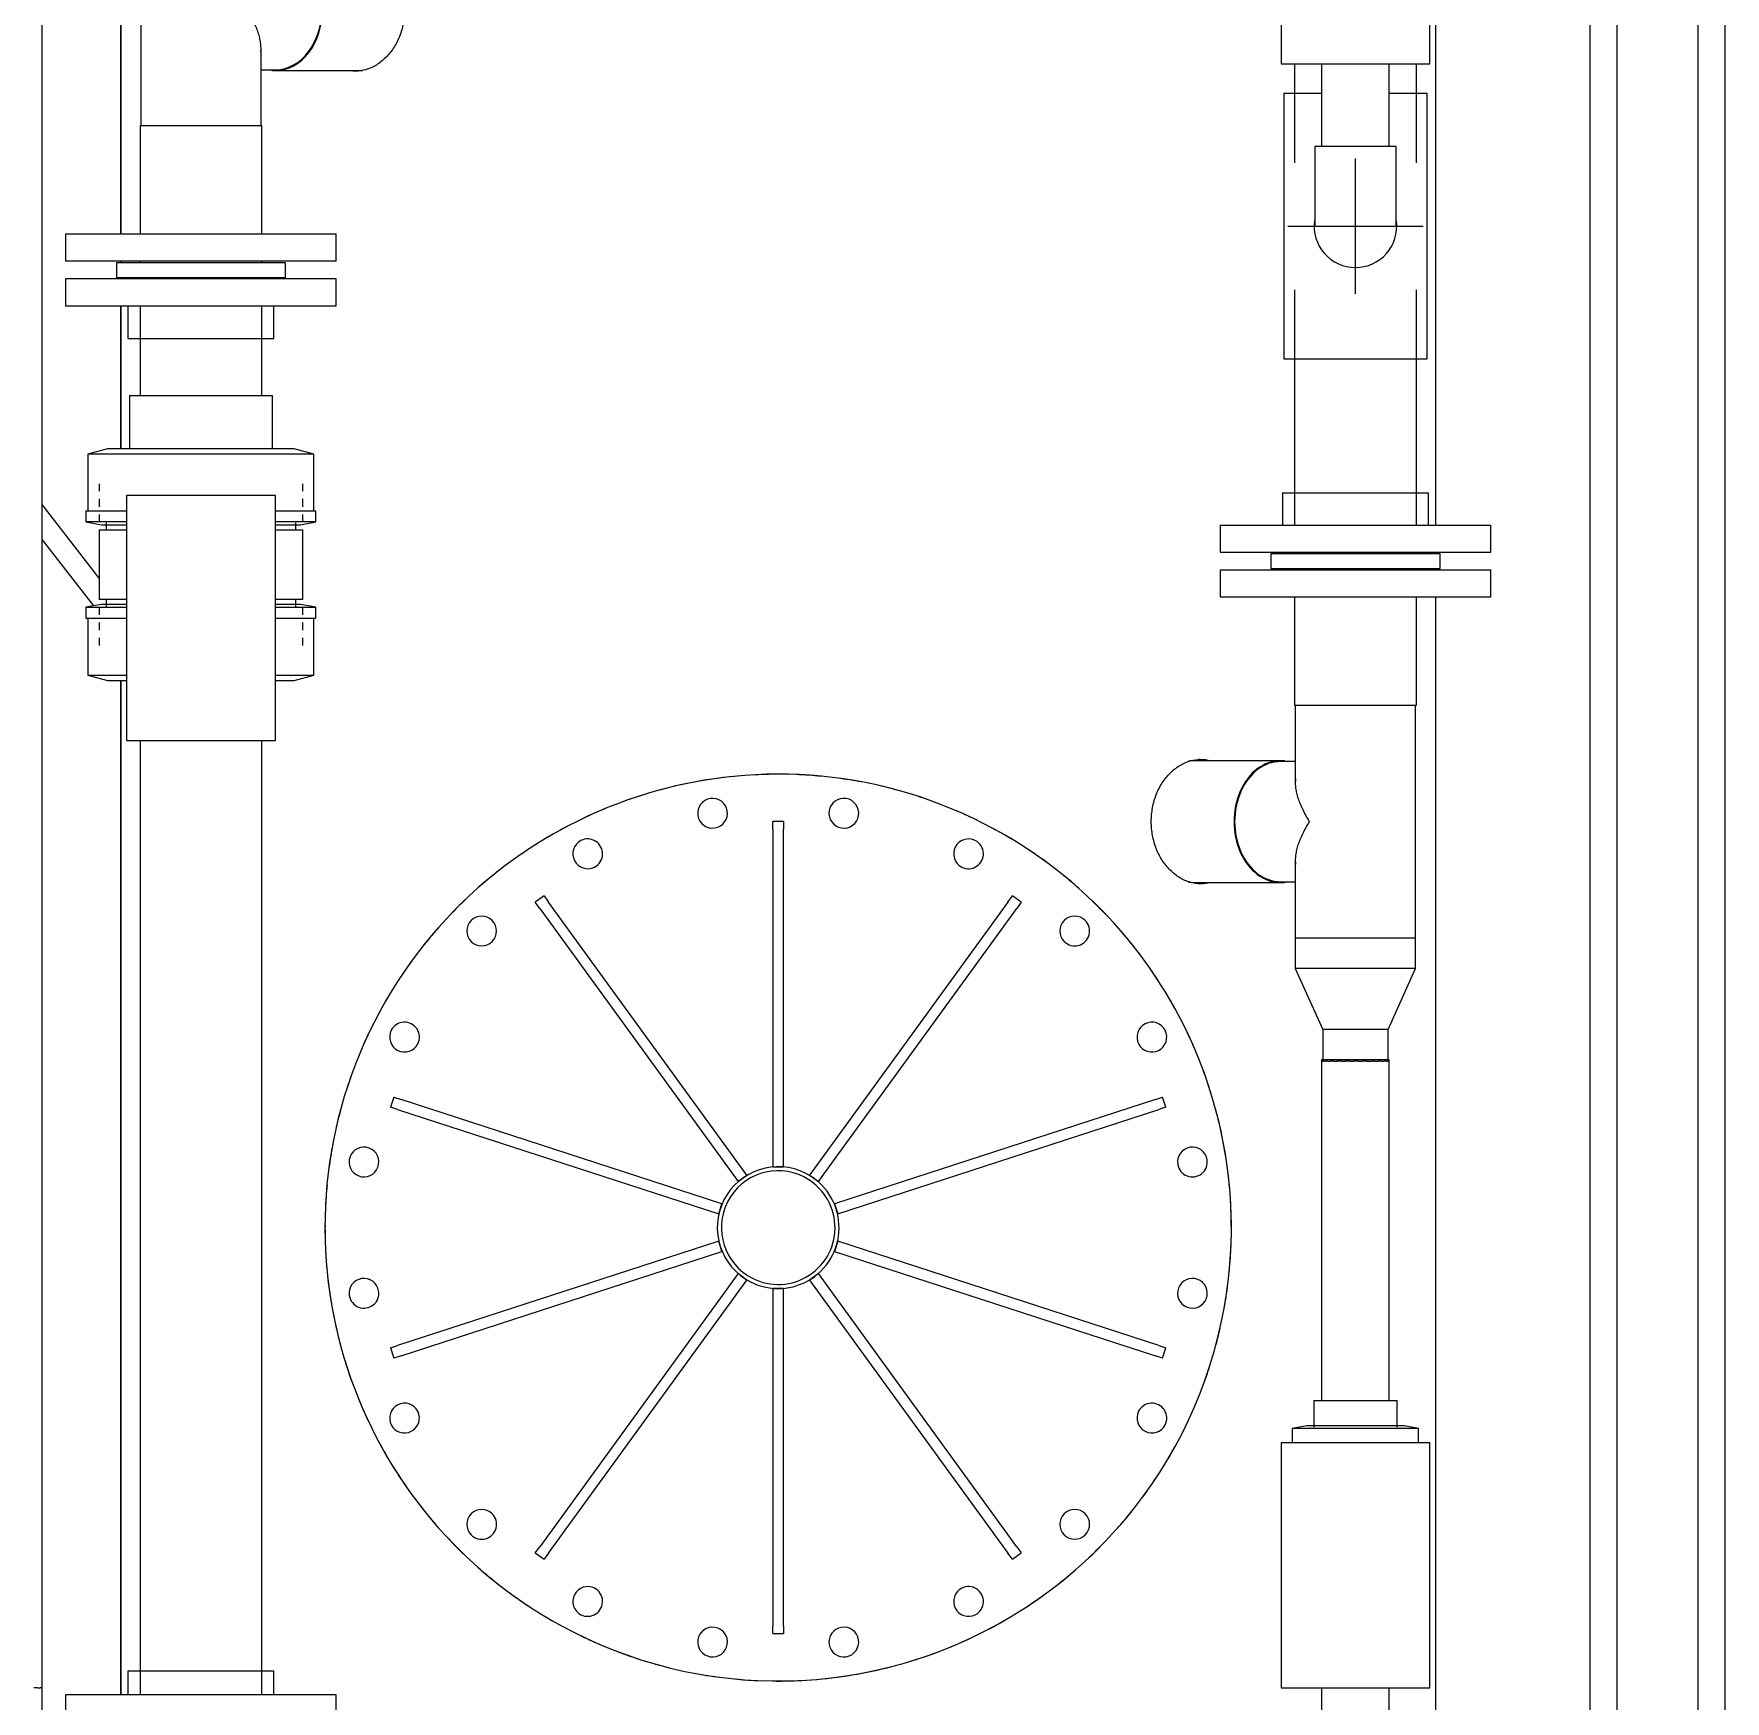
# Model space of a CAD drawing. Header units: millimetres. Extents: x -3824 to 3958, y -576 to 3647.
# Drawn here: x 2383 to 3633, y 660 to 1892 of the extents above; entities that cross this region are included whole.
import ezdxf

# ---------------------------------------------------------------- set-up
doc = ezdxf.new("R2010")
doc.units = ezdxf.units.MM
for name, color, linetype, lineweight in [('A_--------_E-', 8, 'Continuous', 9), ('M-_EQPT----_E', 7, 'Continuous', 9), ('M-_WATR----_E', 5, 'Continuous', 9)]:
    doc.layers.add(name, color=color, linetype=linetype, lineweight=lineweight)

# ---------------------------------------------------------------- blocks, each defined once
blk = doc.blocks.new('PNS-0100 MAIN FRAME - ASY PNS-0100 MAIN FRAME_iam-651195-Разрез 2')
at = {"layer": 'A_--------_E-'}
for p, q in [((3533.2, 2850), (3533.2, 100)), ((3633.2, 100), (3633.2, 2850)), ((3553.2, 2195.7), (3553.2, 373.6)), ((3613.2, 373.6), (3613.2, 2195.7)), ((2431.2, 1490.1), (2389.2, 1544.4)), ((2389.2, 1518.3), (2427, 1469.5))]:
    blk.add_line(p, q, dxfattribs=at)
blk = doc.blocks.new('PNS-0100 MAIN FRAME - Standard-550811-Разрез 2')
blk.add_blockref('PNS-0100 MAIN FRAME - ASY PNS-0100 MAIN FRAME_iam-651195-Разрез 2', (0, 0))
blk = doc.blocks.new('PNS-Filter column D1000 _Right side_ - ASY PNS-Filter column D1000_iam-893095-Разрез 2')
at = {"layer": 'A_--------_E-'}
for p, q in [((2447.2, 2510.1), (2447.2, 1744.1)), ((2447.2, 1744.1), (2447.2, 2510.1)), ((2462, 1996.1), (2462, 1824.1)), ((3419.2, 1529.1), (3419.2, 1914.4)), ((2550.9, 1824.1), (2550.9, 1881.5)), ((2550.8, 1865.7), (2561.8, 1865.7)), ((2561.8, 1865.1), (2626, 1865.1)), ((2461.5, 1824.1), (2461.5, 1744.1)), ((2480.7, 1824.1), (2461.5, 1824.1)), ((2551.5, 1824.1), (2480.7, 1824.1)), ((2551.5, 1744.1), (2551.5, 1824.1)), ((2406.5, 1744.1), (2406.5, 1724.1)), ((2588.4, 1744.1), (2406.5, 1744.1)), ((2606.5, 1744.1), (2588.4, 1744.1)), ((2606.5, 1724.1), (2606.5, 1744.1)), ((2588.4, 1724.1), (2406.5, 1724.1)), ((2447.2, 1724.1), (2447.2, 1723.1)), ((2447.2, 1723.1), (2447.2, 1724.1)), ((2606.5, 1724.1), (2588.4, 1724.1)), ((2447.2, 1712.1), (2447.2, 1711.1)), ((2447.2, 1711.1), (2447.2, 1712.1)), ((2447.2, 1691.1), (2447.2, 1585.6)), ((2447.2, 1585.6), (2447.2, 1691.1)), ((3419.2, 1508.1), (3419.2, 1509.1)), ((3259.9, 1496.1), (3259.9, 1476.1)), ((3259.9, 1496.1), (3277.9, 1496.1)), ((3277.9, 1496.1), (3459.9, 1496.1)), ((3419.2, 1496.1), (3419.2, 1497.1)), ((3459.9, 1476.1), (3459.9, 1496.1)), ((3259.9, 1476.1), (3277.9, 1476.1)), ((3277.9, 1476.1), (3459.9, 1476.1)), ((3314.9, 1476.1), (3314.9, 1396.1)), ((3404.9, 1396.1), (3404.9, 1476.1)), ((3419.2, 610.1), (3419.2, 1476.1)), ((2447.2, 1414.4), (2447.2, 665)), ((2447.2, 665), (2447.2, 1414.4)), ((3314.9, 1396.1), (3385.7, 1396.1)), ((3315.4, 1396.1), (3315.4, 1338.7)), ((3385.7, 1396.1), (3404.9, 1396.1)), ((3404.3, 1224.1), (3404.3, 1396.1)), ((3304.6, 1355.1), (3240.3, 1355.1)), ((3315.5, 1354.6), (3304.6, 1354.6)), ((2937.2, 1310.1), (2929.2, 1310.1)), ((2929.2, 1304.6), (2929.2, 1310.1)), ((2929.2, 1304.6), (2929.2, 1055.1)), ((2937.2, 1310.1), (2937.2, 1304.6)), ((2937.2, 1055.1), (2937.2, 1304.6)), ((3315.4, 1281.5), (3315.4, 1224.1)), ((3240.3, 1265.1), (3304.6, 1265.1)), ((3304.6, 1265.7), (3315.5, 1265.7)), ((2760.1, 1255.2), (2753.6, 1250.5)), ((2756.9, 1246), (2753.6, 1250.5)), ((2760.1, 1255.2), (2763.3, 1250.7)), ((2910, 1048.9), (2763.3, 1250.7)), ((3103, 1250.7), (2956.4, 1048.9)), ((3103, 1250.7), (3106.3, 1255.2)), ((3112.8, 1250.5), (3106.3, 1255.2)), ((3112.8, 1250.5), (3109.5, 1246)), ((2756.9, 1246), (2903.5, 1044.2)), ((2962.9, 1044.2), (3109.5, 1246)), ((3315.4, 1224.1), (3315.4, 1201.6)), ((3325.8, 1224.1), (3315.4, 1224.1)), ((3388.4, 1224.1), (3315.4, 1224.1)), ((3404.3, 1224.1), (3325.8, 1224.1)), ((3404.3, 1224.1), (3388.4, 1224.1)), ((3404.3, 1201.6), (3404.3, 1224.1)), ((3315.4, 1201.6), (3335.7, 1156.6)), ((3388.4, 1201.6), (3315.4, 1201.6)), ((3384, 1156.6), (3404.3, 1201.6)), ((3404.3, 1201.6), (3388.4, 1201.6)), ((3335.7, 1156.6), (3335.7, 1134.1)), ((3375.4, 1156.6), (3335.7, 1156.6)), ((3384, 1156.6), (3375.4, 1156.6)), ((3384, 1134.1), (3384, 1156.6)), ((2649.1, 1106.6), (2646.6, 1099)), ((2649.1, 1106.6), (2654.4, 1104.9)), ((2891.6, 1027.8), (2654.4, 1104.9)), ((3212, 1104.9), (2974.7, 1027.8)), ((3212, 1104.9), (3217.3, 1106.6)), ((3219.7, 1099), (3217.3, 1106.6)), ((2651.9, 1097.3), (2646.6, 1099)), ((2651.9, 1097.3), (2889.2, 1020.2)), ((2977.2, 1020.2), (3214.5, 1097.3)), ((3219.7, 1099), (3214.5, 1097.3)), ((2929.2, 1055.1), (2937.2, 1055.1)), ((2903.5, 1044.2), (2910, 1048.9)), ((2956.4, 1048.9), (2962.9, 1044.2)), ((2889.2, 1020.2), (2891.6, 1027.8)), ((2974.7, 1027.8), (2977.2, 1020.2)), ((2889.2, 1000), (2651.9, 922.9)), ((2654.4, 915.3), (2891.6, 992.4)), ((2891.6, 992.4), (2889.2, 1000)), ((2977.2, 1000), (2974.7, 992.4)), ((2974.7, 992.4), (3212, 915.3)), ((3214.5, 922.9), (2977.2, 1000)), ((2903.5, 976.1), (2756.9, 774.2)), ((2910, 971.4), (2903.5, 976.1)), ((2962.9, 976.1), (2956.4, 971.4)), ((3109.5, 774.2), (2962.9, 976.1)), ((2763.3, 769.5), (2910, 971.4)), ((2937.2, 965.1), (2929.2, 965.1)), ((2929.2, 965.1), (2929.2, 715.7)), ((2937.2, 715.7), (2937.2, 965.1)), ((2956.4, 971.4), (3103, 769.5)), ((2646.6, 921.2), (2651.9, 922.9)), ((2646.6, 921.2), (2649.1, 913.6)), ((2654.4, 915.3), (2649.1, 913.6)), ((3217.3, 913.6), (3212, 915.3)), ((3214.5, 922.9), (3219.7, 921.2)), ((3217.3, 913.6), (3219.7, 921.2)), ((2753.6, 769.8), (2756.9, 774.2)), ((2753.6, 769.8), (2760.1, 765.1)), ((2763.3, 769.5), (2760.1, 765.1)), ((3106.3, 765.1), (3103, 769.5)), ((3106.3, 765.1), (3112.8, 769.8)), ((3109.5, 774.2), (3112.8, 769.8)), ((2929.2, 710.1), (2929.2, 715.7)), ((2937.2, 715.7), (2937.2, 710.1)), ((2929.2, 710.1), (2937.2, 710.1))]:
    blk.add_line(p, q, dxfattribs=at)
for centre, radius, start, end in [((2933.2, 1010.1), 335, 63, 243), ((2933.2, 1010.1), 335, 94.8787, 105.1821), ((2933.2, 1010.1), 335, 90, 93.2988), ((2933.2, 1010.1), 335, 89.7266, 90), ((2933.2, 1010.1), 335, 84.5738, 87.7214), ((2933.2, 1010.1), 335, 79.4203, 82.4049), ((2933.2, 1010.1), 335, 106.9929, 110.3345), ((2884.7, 1316.3), 11, 99, 279), ((2884.7, 1316.3), 11, 279, 99), ((2981.7, 1316.3), 11, 81, 261), ((2981.7, 1316.3), 11, 261, 81), ((2933.2, 1010.1), 335, 74.2657, 77.1673), ((2933.2, 1010.1), 335, 69.11, 71.9638), ((2933.2, 1010.1), 335, 112.4202, 115.4875), ((2933.2, 1010.1), 335, 63.9526, 66.7783), ((2933.2, 1010.1), 335, 117.696, 120.6414), ((2933.2, 1010.1), 335, 243, 63), ((2933.2, 1010.1), 335, 58.7932, 61.6033), ((2933.2, 1010.1), 335, 122.917, 125.7964), ((2792.4, 1286.3), 11, 117, 297), ((2792.4, 1286.3), 11, 297, 117), ((3073.9, 1286.3), 11, 63, 243), ((3073.9, 1286.3), 11, 243, 63), ((2933.2, 1010.1), 335, 53.6309, 56.4351), ((2933.2, 1010.1), 335, 128.112, 130.9528), ((2933.2, 1010.1), 335, 48.4646, 51.2714), ((2933.2, 1010.1), 335, 133.2927, 136.0685), ((2933.2, 1010.1), 335, 43.2927, 46.1109), ((2714, 1229.3), 11, 315, 135), ((3152.4, 1229.3), 11, 45, 225), ((2933.2, 1010.1), 335, 138.4646, 141.2714), ((2714, 1229.3), 11, 135, 315), ((3152.4, 1229.3), 11, 225, 45), ((2933.2, 1010.1), 335, 38.112, 40.9528), ((2933.2, 1010.1), 335, 143.6309, 146.4351), ((2933.2, 1010.1), 335, 32.917, 35.7964), ((2933.2, 1010.1), 335, 148.7932, 151.6033), ((2933.2, 1010.1), 335, 27.696, 30.6414), ((2933.2, 1010.1), 335, 153.9526, 156.7783), ((2657, 1150.9), 11, 153, 333), ((2657, 1150.9), 11, 333, 153), ((3209.4, 1150.9), 11, 27, 207), ((3209.4, 1150.9), 11, 207, 27), ((2933.2, 1010.1), 335, 22.4202, 25.4875), ((2933.2, 1010.1), 335, 159.11, 161.9638), ((2933.2, 1010.1), 335, 16.9929, 20.3345), ((2933.2, 1010.1), 335, 164.2657, 167.1673), ((2933.2, 1010.1), 335, 4.8787, 15.1821), ((2933.2, 1010.1), 335, 169.4203, 172.4049), ((2627, 1058.6), 11, 351, 171), ((3239.4, 1058.6), 11, 9, 189), ((2627, 1058.6), 11, 171, 351), ((2933.2, 1010.1), 45, 63, 243), ((2933.2, 1010.1), 42, 63, 243), ((2933.2, 1010.1), 45, 243, 63), ((3239.4, 1058.6), 11, 189, 9), ((2933.2, 1010.1), 335, 174.5738, 177.7214), ((2933.2, 1010.1), 42, 243, 63), ((2933.2, 1010.1), 335, 0, 3.2988), ((2933.2, 1010.1), 335, 179.7266, 180), ((2933.2, 1010.1), 335, 180, 183.2988), ((2933.2, 1010.1), 335, 359.7266, 360), ((2933.2, 1010.1), 335, 354.5738, 357.7214), ((2933.2, 1010.1), 335, 184.8787, 195.1821), ((2627, 961.6), 11, 9, 189), ((2627, 961.6), 11, 189, 9), ((3239.4, 961.6), 11, 171, 351), ((3239.4, 961.6), 11, 351, 171), ((2933.2, 1010.1), 335, 349.4203, 352.4049), ((2933.2, 1010.1), 335, 344.2657, 347.1673), ((2933.2, 1010.1), 335, 196.9929, 200.3345), ((2933.2, 1010.1), 335, 339.11, 341.9638), ((2933.2, 1010.1), 335, 202.4202, 205.4875), ((2657, 869.4), 11, 27, 207), ((3209.4, 869.4), 11, 333, 153), ((2933.2, 1010.1), 335, 333.9526, 336.7783), ((2657, 869.4), 11, 207, 27), ((3209.4, 869.4), 11, 153, 333), ((2933.2, 1010.1), 335, 207.696, 210.6414), ((2933.2, 1010.1), 335, 328.7932, 331.6033), ((2933.2, 1010.1), 335, 212.917, 215.7964), ((2933.2, 1010.1), 335, 323.6309, 326.4351), ((2933.2, 1010.1), 335, 218.112, 220.9528), ((2714, 790.9), 11, 45, 225), ((3152.4, 790.9), 11, 315, 135), ((2933.2, 1010.1), 335, 318.4646, 321.2714), ((2714, 790.9), 11, 225, 45), ((3152.4, 790.9), 11, 135, 315), ((2933.2, 1010.1), 335, 223.2927, 226.1109), ((2933.2, 1010.1), 335, 313.2927, 316.1109), ((2933.2, 1010.1), 335, 228.4646, 231.2714), ((2933.2, 1010.1), 335, 308.112, 310.9528), ((2933.2, 1010.1), 335, 233.6309, 236.4351), ((2792.4, 733.9), 11, 63, 243), ((2792.4, 733.9), 11, 243, 63), ((3073.9, 733.9), 11, 117, 297), ((3073.9, 733.9), 11, 297, 117), ((2933.2, 1010.1), 335, 302.917, 305.7964), ((2933.2, 1010.1), 335, 238.7932, 241.6033), ((2884.7, 703.9), 11, 81, 261), ((2884.7, 703.9), 11, 261, 81), ((2981.7, 703.9), 11, 99, 279), ((2981.7, 703.9), 11, 279, 99), ((2933.2, 1010.1), 335, 297.696, 300.6414), ((2933.2, 1010.1), 335, 243.9526, 246.7783), ((2933.2, 1010.1), 335, 292.4202, 295.4875), ((2933.2, 1010.1), 335, 249.11, 251.9638), ((2933.2, 1010.1), 335, 254.2657, 257.1673), ((2933.2, 1010.1), 335, 286.9929, 290.3345), ((2933.2, 1010.1), 335, 259.4203, 262.4049), ((2933.2, 1010.1), 335, 264.5738, 267.7214), ((2933.2, 1010.1), 335, 269.7266, 270), ((2933.2, 1010.1), 335, 270, 273.2988), ((2933.2, 1010.1), 335, 274.8787, 285.1821)]:
    blk.add_arc(centre, radius, start, end, dxfattribs=at)
for centre, major_axis, start_param, end_param in [((2561.8, 1910.1), (0, 45), 3.141593, 6.283185), ((2561.8, 1910.1), (0, 44.4), 3.141593, 6.283185), ((2561.8, 1910.1), (0, 45), 3.047687, 3.141593), ((3240.3, 1310.1), (0, 45), 0, 0.10815), ((3304.6, 1310.1), (0, 45), 0, 3.141593), ((3304.6, 1310.1), (0, 44.4), 0, 3.141593), ((3304.6, 1310.1), (0, 45), 6.190918, 6.283185), ((3240.3, 1310.1), (0, 45), 3.033442, 3.141593), ((3304.6, 1310.1), (0, 45), 3.141593, 3.235499)]:
    blk.add_ellipse(centre, major_axis=major_axis, ratio=0.766044, start_param=start_param, end_param=end_param, dxfattribs=at)
for points, knots in [([(2550.8, 1878.7), (2550.9, 1879.7), (2551, 1881.8), (2550.7, 1885.4), (2550, 1889.2), (2548.9, 1893.1), (2547.4, 1897.1), (2544.9, 1902.7), (2542.4, 1907.1), (2540.5, 1910.1)], [0.5, 0.5, 0.5, 0.5, 0.5625, 0.625, 0.6875, 0.75, 0.8125, 0.875, 1, 1, 1, 1]), ([(2628.5, 1865.7), (2625.9, 1865), (2622.2, 1864.5), (2618.5, 1864.7), (2617.4, 1864.8)], [-0.5714286, -0.5714286, -0.5714286, -0.5714286, -0.5, -0.4679694, -0.4679694, -0.4679694, -0.4679694]), ([(3237.8, 1355), (3240.4, 1355.8), (3245.3, 1356.5), (3250.2, 1355.8), (3252.4, 1355.2)], [-0.5714286, -0.5714286, -0.5714286, -0.5714286, -0.5, -0.4366362, -0.4366362, -0.4366362, -0.4366362]), ([(3315.6, 1341.6), (3315.5, 1340.5), (3315.3, 1338.4), (3315.6, 1334.8), (3316.3, 1331.1), (3317.4, 1327.1), (3318.9, 1323.2), (3321.5, 1317.6), (3323.9, 1313.2), (3325.8, 1310.1)], [0.5, 0.5, 0.5, 0.5, 0.5625, 0.625, 0.6875, 0.75, 0.8125, 0.875, 1, 1, 1, 1]), ([(3325.8, 1310.1), (3323.9, 1307.1), (3321.5, 1302.7), (3318.9, 1297.1), (3317.4, 1293.1), (3316.3, 1289.2), (3315.6, 1285.4), (3315.3, 1281.8), (3315.5, 1279.7), (3315.6, 1278.7)], [0, 0, 0, 0, 0.125, 0.1875, 0.25, 0.3125, 0.375, 0.4375, 0.5, 0.5, 0.5, 0.5]), ([(3252.4, 1265), (3250.2, 1264.4), (3245.3, 1263.8), (3240.4, 1264.5), (3237.8, 1265.3)], [-0.5633638, -0.5633638, -0.5633638, -0.5633638, -0.5, -0.4285714, -0.4285714, -0.4285714, -0.4285714])]:
    blk.add_open_spline(points, degree=3, knots=knots, dxfattribs=at)
for points in [[(2657, 1910.1), (2657, 1906.7), (2656.3, 1899.9), (2653.6, 1890.1), (2649.1, 1881.6), (2643.3, 1874.4), (2636.3, 1868.8), (2631.1, 1866.5), (2628.5, 1865.7)], [(2621.2, 1864.8), (2621.7, 1864.8), (2622.2, 1864.7), (2622.7, 1864.7)], [(3208.9, 1310.1), (3209, 1313.6), (3209.6, 1320.5), (3212.4, 1330.3), (3216.9, 1339), (3222.8, 1346.3), (3229.9, 1351.9), (3235.1, 1354.2), (3237.8, 1355)], [(3248.5, 1355.2), (3246.9, 1355.7), (3245.3, 1355.9), (3243.6, 1356.1)], [(3237.8, 1265.3), (3235.1, 1266), (3229.9, 1268.3), (3222.8, 1274), (3216.9, 1281.2), (3212.4, 1289.9), (3209.6, 1299.7), (3209, 1306.7), (3208.9, 1310.1)], [(3243.6, 1264.2), (3245.3, 1264.3), (3246.9, 1264.6), (3248.5, 1265)]]:
    blk.add_open_spline(points, degree=3, dxfattribs=at)
blk = doc.blocks.new('PNS-Filter column D1000 _Right side_ - Standard-893102-Разрез 2')
at = {"layer": 'M-_EQPT----_E'}
for p, q in [((2461.5, 1724.1), (2461.5, 1723.1)), ((2551.5, 1723.1), (2551.5, 1724.1)), ((3314.9, 1497.1), (3314.9, 1496.1)), ((3404.9, 1496.1), (3404.9, 1497.1)), ((3334.9, 1134.1), (3334.9, 1133.1)), ((3375.9, 1134.1), (3334.9, 1134.1)), ((3334.9, 1133.1), (3335.6, 1133.1)), ((3336.4, 1133.1), (3337.7, 1133.1)), ((3339.4, 1133.1), (3341.4, 1133.1)), ((3343.8, 1133.1), (3346.4, 1133.1)), ((3349.3, 1133.1), (3352.3, 1133.1)), ((3355.5, 1133.1), (3358.8, 1133.1)), ((3362, 1133.1), (3365.3, 1133.1)), ((3368.4, 1133.1), (3371.4, 1133.1)), ((3374.2, 1133.1), (3375.9, 1133.1)), ((3384.8, 1134.1), (3375.9, 1134.1)), ((3375.9, 1133.1), (3376.8, 1133.1)), ((3379, 1133.1), (3380.9, 1133.1)), ((3382.5, 1133.1), (3383.7, 1133.1)), ((3384.5, 1133.1), (3384.8, 1133.1)), ((3384.9, 1133.1), (3384.9, 1134.1))]:
    blk.add_line(p, q, dxfattribs=at)
blk.add_blockref('PNS-Filter column D1000 _Right side_ - ASY PNS-Filter column D1000_iam-893095-Разрез 2', (0, 0))
blk = doc.blocks.new('PNS-Filter column D1200 _180 Left feed 90-50_ - ASY PNS-Filter column D1200_iam-V1-Разрез 2')
at = {"layer": 'A_--------_E-'}
for p, q in [((2389.2, 670.1), (2389.2, 2440.1)), ((2385.7, 670.1), (2383, 670.1)), ((2385.7, 670.1), (2387.6, 670.1)), ((2388.8, 670.1), (2387.6, 670.1)), ((2388.8, 670.1), (2389.2, 670.1)), ((2389.2, 640.1), (2389.2, 670.1))]:
    blk.add_line(p, q, dxfattribs=at)
blk = doc.blocks.new('PNS-Filter column D1200 _180 Left feed 90-50_ - Standard-V2-Разрез 2')
blk.add_blockref('PNS-Filter column D1200 _180 Left feed 90-50_ - ASY PNS-Filter column D1200_iam-V1-Разрез 2', (0, 0))
blk = doc.blocks.new('COMER_industrial series - BVI10-EL090-345467-Разрез 2')
at = {"layer": 'M-_WATR----_E', "color": 33, "lineweight": 20}
for p, q in [((-815.3, 1625), (-815.3, 1585.6)), ((-815.3, 1625), (-709.7, 1625)), ((-709.7, 1585.6), (-709.7, 1625)), ((-831.5, 1585.6), (-846, 1581.7)), ((-846, 1581.7), (-846, 1539.5)), ((-679, 1581.7), (-846, 1581.7)), ((-693.5, 1585.6), (-831.5, 1585.6)), ((-679, 1581.7), (-693.5, 1585.6)), ((-679, 1539.5), (-679, 1581.7)), ((-837.8, 1559.8), (-837.8, 1554.2)), ((-817.5, 1551), (-817.5, 1370)), ((-707.5, 1551), (-817.5, 1551)), ((-707.5, 1370), (-707.5, 1551)), ((-687.3, 1554.2), (-687.3, 1559.8)), ((-847.5, 1539.5), (-847.5, 1531.5)), ((-817.5, 1539.5), (-847.5, 1539.5)), ((-837.8, 1548.5), (-837.8, 1542.8)), ((-677.5, 1539.5), (-707.5, 1539.5)), ((-687.3, 1542.8), (-687.3, 1548.5)), ((-677.5, 1531.5), (-677.5, 1539.5)), ((-847.5, 1531.5), (-836, 1529.5)), ((-817.5, 1531.5), (-847.5, 1531.5)), ((-837.8, 1537.1), (-837.8, 1531.5)), ((-837.8, 1525.8), (-837.8, 1474.2)), ((-837.8, 1525.8), (-817.7, 1525.8)), ((-836, 1529.5), (-817.7, 1529.5)), ((-832.6, 1530.9), (-832.6, 1525.8)), ((-677.5, 1531.5), (-707.5, 1531.5)), ((-707.3, 1529.5), (-689, 1529.5)), ((-707.3, 1525.8), (-687.3, 1525.8)), ((-692.4, 1525.8), (-692.4, 1530.9)), ((-689, 1529.5), (-677.5, 1531.5)), ((-687.3, 1531.5), (-687.3, 1537.1)), ((-687.3, 1474.2), (-687.3, 1525.8)), ((-836, 1470.5), (-847.5, 1468.5)), ((-847.5, 1468.5), (-847.5, 1460.5)), ((-847.5, 1468.5), (-817.5, 1468.5)), ((-817.7, 1474.2), (-837.8, 1474.2)), ((-837.8, 1468.5), (-837.8, 1462.9)), ((-817.7, 1470.5), (-836, 1470.5)), ((-832.6, 1474.2), (-832.6, 1469.1)), ((-707.5, 1468.5), (-677.5, 1468.5)), ((-687.3, 1474.2), (-707.3, 1474.2)), ((-689, 1470.5), (-707.3, 1470.5)), ((-692.4, 1469.1), (-692.4, 1474.2)), ((-677.5, 1468.5), (-689, 1470.5)), ((-687.3, 1462.9), (-687.3, 1468.5)), ((-677.5, 1460.5), (-677.5, 1468.5)), ((-847.5, 1460.5), (-817.5, 1460.5)), ((-846, 1460.5), (-846, 1418.3)), ((-837.8, 1457.2), (-837.8, 1451.5)), ((-707.5, 1460.5), (-677.5, 1460.5)), ((-687.3, 1451.5), (-687.3, 1457.2)), ((-679, 1418.3), (-679, 1460.5)), ((-837.8, 1445.8), (-837.8, 1440.2)), ((-687.3, 1440.2), (-687.3, 1445.8)), ((-846, 1418.3), (-831.5, 1414.4)), ((-846, 1418.3), (-817.6, 1418.3)), ((-831.5, 1414.4), (-817.7, 1414.4)), ((-707.4, 1418.3), (-679, 1418.3)), ((-707.3, 1414.4), (-693.5, 1414.4)), ((-693.5, 1414.4), (-679, 1418.3)), ((-817.5, 1370), (-707.5, 1370))]:
    blk.add_line(p, q, dxfattribs=at)
blk = doc.blocks.new('COMER_ST10_U-PVC бурт под фланец с гладкой поверхностью red - DN20 - DN225-877299-Разрез 2')
at = {"layer": 'M-_WATR----_E', "lineweight": 20}
for p, q in [((675, 573.5), (675, 562.5)), ((692.8, 573.5), (675, 573.5)), ((800, 573.5), (782.2, 573.5)), ((800, 562.5), (800, 573.5)), ((675, 562.5), (701.4, 562.5)), ((683.5, 562.5), (683.5, 555)), ((773.6, 562.5), (800, 562.5)), ((791.5, 555), (791.5, 562.5)), ((683.5, 535), (683.5, 517.5)), ((791.5, 517.5), (791.5, 535)), ((683.5, 517.5), (791.5, 517.5))]:
    blk.add_line(p, q, dxfattribs=at)
blk = doc.blocks.new('COMER_BR00_U-PVC свободный фланец red - DN15 - DN200-V21-Разрез 2')
at = {"layer": 'M-_WATR----_E', "lineweight": 20}
for p, q in [((637.5, 665), (637.5, 645)), ((837.5, 665), (637.5, 665)), ((837.5, 645), (837.5, 665)), ((637.5, 645), (711.5, 645)), ((763.5, 645), (837.5, 645))]:
    blk.add_line(p, q, dxfattribs=at)
blk = doc.blocks.new('COMER_industrial series - BVI10-EL050-345465-Разрез 2')
at = {"layer": 'M-_WATR----_E', "color": 142, "lineweight": 20}
for p, q in [((3329.1, 2082.4), (3329.1, 2062.7)), ((3329.1, 2082.4), (3390.7, 2082.4)), ((3390.7, 2062.7), (3390.7, 2082.4)), ((3323.9, 2063.6), (3313.2, 2061.8)), ((3395.9, 2063.6), (3323.9, 2063.6)), ((3406.5, 2061.8), (3395.9, 2063.6)), ((3304.9, 2051), (3304.9, 1870)), ((3414.9, 2051), (3304.9, 2051)), ((3313.2, 2061.8), (3313.2, 2051)), ((3406.5, 2061.8), (3313.2, 2061.8)), ((3324.6, 2051.7), (3324.4, 2051)), ((3395.3, 2051), (3395.1, 2051.7)), ((3406.5, 2051), (3406.5, 2061.8)), ((3414.9, 1870), (3414.9, 2051)), ((3304.9, 1870), (3414.9, 1870))]:
    blk.add_line(p, q, dxfattribs=at)
blk = doc.blocks.new('COMER_ST10_BR00_U-PVC бурт под фланец с гладкой поверхностью red - DN20 - DN225-872135-Разрез 2')
at = {"layer": 'M-_WATR----_E', "color": 33, "lineweight": 20}
for p, q in [((-825, 1783.1), (-825, 1772.1)), ((-700, 1783.1), (-825, 1783.1)), ((-700, 1772.1), (-700, 1783.1)), ((-825, 1772.1), (-700, 1772.1)), ((-816.5, 1772.1), (-816.5, 1771.1)), ((-708.5, 1771.1), (-708.5, 1772.1)), ((-816.5, 1751.1), (-816.5, 1727.1)), ((-708.5, 1727.1), (-708.5, 1751.1)), ((-816.5, 1727.1), (-708.5, 1727.1))]:
    blk.add_line(p, q, dxfattribs=at)
blk = doc.blocks.new('COMER_BR00_U-PVC свободный фланец red - DN15 - DN200-V28-Разрез 2')
at = {"layer": 'M-_WATR----_E', "lineweight": 20}
for p, q in [((-862.5, 1771.1), (-862.5, 1751.1)), ((-662.5, 1771.1), (-862.5, 1771.1)), ((-662.5, 1751.1), (-662.5, 1771.1)), ((-862.5, 1751.1), (-662.5, 1751.1))]:
    blk.add_line(p, q, dxfattribs=at)
blk = doc.blocks.new('COMER_industrial series - BVI10-EL050-V32-Разрез 2')
at = {"layer": 'M-_WATR----_E', "color": 40, "lineweight": 20}
for p, q in [((3329.1, 882.4), (3329.1, 862.7)), ((3329.1, 882.4), (3390.7, 882.4)), ((3390.7, 862.7), (3390.7, 882.4)), ((3323.9, 863.6), (3313.2, 861.8)), ((3395.9, 863.6), (3323.9, 863.6)), ((3406.5, 861.8), (3395.9, 863.6)), ((3304.9, 851), (3304.9, 670)), ((3414.8, 851), (3304.9, 851)), ((3313.2, 861.8), (3313.2, 851)), ((3406.5, 861.8), (3313.2, 861.8)), ((3324.6, 851.7), (3324.4, 851)), ((3395.3, 851), (3395.1, 851.7)), ((3406.5, 851), (3406.5, 861.8)), ((3414.8, 670), (3414.8, 851)), ((3414.9, 851), (3414.8, 851)), ((3304.9, 670), (3414.8, 670)), ((3414.9, 670), (3414.8, 670))]:
    blk.add_line(p, q, dxfattribs=at)
blk = doc.blocks.new('COMER_EL50_U-PVC отвод 90 - DN16-DN315 _Grey_-V84-Разрез 2')
at = {"layer": 'M-_WATR----_E', "color": 142, "lineweight": 20}
for p, q in [((3329.9, 1809), (3329.9, 1780.8)), ((3359.9, 1809), (3329.9, 1809)), ((3389.9, 1809), (3359.9, 1809)), ((3389.9, 1780.8), (3389.9, 1809))]:
    blk.add_line(p, q, dxfattribs=at)
at = {"layer": 'M-_WATR----_E', "color": 142, "lineweight": 20, "flags": 128}
for points in [[(3329.9, 1780.8), (3329.9, 1779.6), (3329.9, 1778.3), (3329.9, 1777.1), (3329.9, 1775.9), (3329.9, 1774.7), (3329.9, 1773.5), (3329.9, 1772.3), (3329.9, 1771.1), (3329.9, 1769.9), (3329.9, 1768.8), (3329.9, 1767.7), (3329.9, 1766.6), (3329.9, 1765.5), (3329.9, 1764.4), (3329.9, 1763.4), (3329.9, 1762.4), (3329.9, 1761.4), (3329.9, 1760.5), (3329.9, 1759.6), (3329.9, 1758.7), (3329.9, 1757.9), (3329.9, 1757.1), (3329.9, 1756.3), (3329.9, 1755.6), (3329.9, 1754.9), (3329.9, 1754.2), (3329.9, 1753.6), (3329.9, 1753.1), (3329.9, 1752.6), (3329.9, 1752.1), (3329.9, 1751.7), (3329.9, 1751.3), (3329.9, 1751), (3329.9, 1750.7), (3329.9, 1750.4), (3329.9, 1750.3), (3329.9, 1750.1), (3329.9, 1750), (3329.9, 1750), (3329.9, 1750)], [(3389.9, 1750), (3389.9, 1750), (3389.9, 1750.1), (3389.9, 1750.2), (3389.9, 1750.4), (3389.9, 1750.6), (3389.9, 1750.9), (3389.9, 1751.2), (3389.9, 1751.6), (3389.9, 1752), (3389.9, 1752.4), (3389.9, 1752.9), (3389.9, 1753.5), (3389.9, 1754.1), (3389.9, 1754.7), (3389.9, 1755.4), (3389.9, 1756.1), (3389.9, 1756.9), (3389.9, 1757.6), (3389.9, 1758.5), (3389.9, 1759.3), (3389.9, 1760.2), (3389.9, 1761.2), (3389.9, 1762.1), (3389.9, 1763.1), (3389.9, 1764.2), (3389.9, 1765.2), (3389.9, 1766.3), (3389.9, 1767.4), (3389.9, 1768.5), (3389.9, 1769.6), (3389.9, 1770.8), (3389.9, 1772), (3389.9, 1773.2), (3389.9, 1774.4), (3389.9, 1775.6), (3389.9, 1776.8), (3389.9, 1778), (3389.9, 1779.2), (3389.9, 1780.5), (3389.9, 1780.8)]]:
    blk.add_lwpolyline(points, dxfattribs=at)
blk = doc.blocks.new('Тройник клеевой - d 20-315 мм-V85-Разрез 2')
at = {"layer": 'M-_WATR----_E', "color": 140, "lineweight": 20}
for p, q in [((3306.9, 1848), (3306.9, 1797)), ((3334.8, 1848), (3306.9, 1848)), ((3412.9, 1848), (3384.9, 1848)), ((3412.9, 1797), (3412.9, 1848)), ((3306.9, 1797), (3306.9, 1750)), ((3412.9, 1750), (3412.9, 1797)), ((3306.9, 1750), (3306.9, 1703)), ((3412.9, 1703), (3412.9, 1750)), ((3306.9, 1703), (3306.9, 1652)), ((3412.9, 1652), (3412.9, 1703)), ((3306.9, 1652), (3359.9, 1652)), ((3359.9, 1652), (3412.9, 1652))]:
    blk.add_line(p, q, dxfattribs=at)
for start, end in [(172.054, 270), (270, 7.3458)]:
    blk.add_arc((3359.9, 1750), 30.5, start, end, dxfattribs=at)
blk = doc.blocks.new('COMER_ST10_BR00_U-PVC бурт под фланец с гладкой поверхностью red - DN20 - DN225-V86-Разрез 2')
at = {"layer": 'M-_WATR----_E', "color": 140, "lineweight": 20}
for p, q in [((3305.9, 1553.1), (3305.9, 1529.1)), ((3413.9, 1529.1), (3413.9, 1553.1)), ((3297.4, 1508.1), (3297.4, 1497.1)), ((3305.9, 1509.1), (3305.9, 1508.1)), ((3413.9, 1508.1), (3413.9, 1509.1)), ((3422.4, 1497.1), (3422.4, 1508.1))]:
    blk.add_line(p, q, dxfattribs=at)
for centre, major_axis in [((3359.9, 1553.1), (54, 0)), ((3359.9, 1508.1), (62.5, 0)), ((3359.9, 1497.1), (62.5, 0))]:
    blk.add_ellipse(centre, major_axis=major_axis, ratio=0.000016, start_param=3.141593, end_param=6.283185, dxfattribs=at)
blk = doc.blocks.new('COMER_BR00_U-PVC свободный фланец red - DN15 - DN200-V87-Разрез 2')
at = {"layer": 'M-_WATR----_E', "lineweight": 20}
for p, q in [((3259.9, 1529.1), (3259.9, 1509.1)), ((3459.9, 1509.1), (3459.9, 1529.1))]:
    blk.add_line(p, q, dxfattribs=at)
for centre in [(3359.9, 1529.1), (3359.9, 1509.1)]:
    blk.add_ellipse(centre, major_axis=(100, 0), ratio=0.000016, start_param=3.141593, end_param=6.283185, dxfattribs=at)

msp = doc.modelspace()

# ---------------------------------------------------------------- linework, layer by layer
at = {"layer": 'M-_WATR----_E', "color": 140, "lineweight": 20}
for p, q in [((3314.9, 1870), (3314.9, 1797)), ((3404.9, 1797), (3404.9, 1870)), ((3314.9, 1703), (3314.9, 1529.1)), ((3404.9, 1529.1), (3404.9, 1703)), ((3314.9, 1509.1), (3314.9, 1508.1)), ((3404.9, 1508.1), (3404.9, 1509.1))]:
    msp.add_line(p, q, dxfattribs=at)
at = {"layer": 'M-_WATR----_E', "color": 142, "lineweight": 20}
for p, q in [((3334.9, 1870), (3334.9, 1809)), ((3384.9, 1809), (3384.9, 1870)), ((3359.9, 1700), (3359.9, 1800)), ((3309.9, 1750), (3409.9, 1750))]:
    msp.add_line(p, q, dxfattribs=at)
at = {"layer": 'M-_WATR----_E', "color": 33, "lineweight": 20}
for p, q in [((2461.5, 1712.1), (2461.5, 1711.1)), ((2551.5, 1711.1), (2551.5, 1712.1)), ((2461.5, 1691.1), (2461.5, 1625)), ((2551.5, 1625), (2551.5, 1691.1)), ((2461.5, 1370), (2461.5, 665)), ((2551.5, 665), (2551.5, 1370))]:
    msp.add_line(p, q, dxfattribs=at)
at = {"layer": 'M-_WATR----_E', "color": 40, "lineweight": 20}
for p, q in [((3334.9, 1133.1), (3334.9, 882.5)), ((3335, 1133.1), (3334.9, 1133.1)), ((3336.4, 1133.1), (3335.7, 1133.1)), ((3339.4, 1133.1), (3337.7, 1133.1)), ((3343.8, 1133.1), (3341.4, 1133.1)), ((3349.3, 1133.1), (3346.4, 1133.1)), ((3355.5, 1133.1), (3352.3, 1133.1)), ((3362, 1133.1), (3358.8, 1133.1)), ((3368.4, 1133.1), (3365.3, 1133.1)), ((3374.2, 1133.1), (3371.4, 1133.1)), ((3379, 1133.1), (3376.7, 1133.1)), ((3382.5, 1133.1), (3380.9, 1133.1)), ((3384.5, 1133.1), (3383.7, 1133.1)), ((3384.9, 882.5), (3384.9, 1133.1)), ((3334.9, 882.5), (3384.9, 882.5)), ((3334.9, 670), (3334.9, 604.5)), ((3384.9, 604.5), (3384.9, 670))]:
    msp.add_line(p, q, dxfattribs=at)

# ---------------------------------------------------------------- block references
at = {"layer": 'A_--------_E-'}
msp.add_blockref('PNS-0100 MAIN FRAME - Standard-550811-Разрез 2', (0, 0), dxfattribs=at)
at = {"layer": 'M-_EQPT----_E'}
for name in ['PNS-Filter column D1200 _180 Left feed 90-50_ - Standard-V2-Разрез 2', 'PNS-Filter column D1000 _Right side_ - Standard-893102-Разрез 2']:
    msp.add_blockref(name, (0, 0), dxfattribs=at)
at = {"layer": 'M-_WATR----_E', "color": 142, "lineweight": 20}
for name in ['COMER_industrial series - BVI10-EL050-345465-Разрез 2', 'COMER_EL50_U-PVC отвод 90 - DN16-DN315 _Grey_-V84-Разрез 2']:
    msp.add_blockref(name, (0, 0), dxfattribs=at)
at = {"layer": 'M-_WATR----_E', "color": 140, "lineweight": 20}
for name in ['Тройник клеевой - d 20-315 мм-V85-Разрез 2', 'COMER_ST10_BR00_U-PVC бурт под фланец с гладкой поверхностью red - DN20 - DN225-V86-Разрез 2']:
    msp.add_blockref(name, (0, 0), dxfattribs=at)
at = {"layer": 'M-_WATR----_E', "color": 33, "lineweight": 20}
for name, p in [('COMER_ST10_BR00_U-PVC бурт под фланец с гладкой поверхностью red - DN20 - DN225-872135-Разрез 2', (3269, -60)), ('COMER_industrial series - BVI10-EL090-345467-Разрез 2', (3269, 0))]:
    msp.add_blockref(name, p, dxfattribs=at)
at = {"layer": 'M-_WATR----_E', "lineweight": 20}
for name, p in [('COMER_BR00_U-PVC свободный фланец red - DN15 - DN200-V28-Разрез 2', (3269, -60)), ('COMER_BR00_U-PVC свободный фланец red - DN15 - DN200-V87-Разрез 2', (0, 0)), ('COMER_BR00_U-PVC свободный фланец red - DN15 - DN200-V21-Разрез 2', (1769, 0))]:
    msp.add_blockref(name, p, dxfattribs=at)
at = {"layer": 'M-_WATR----_E', "color": 40, "lineweight": 20}
msp.add_blockref('COMER_industrial series - BVI10-EL050-V32-Разрез 2', (0, 0), dxfattribs=at)
at = {"layer": 'M-_WATR----_E', "lineweight": 20, "rotation": 180}
msp.add_blockref('COMER_ST10_U-PVC бурт под фланец с гладкой поверхностью red - DN20 - DN225-877299-Разрез 2', (3244, 1200), dxfattribs=at)

doc.saveas('drawing.dxf')
